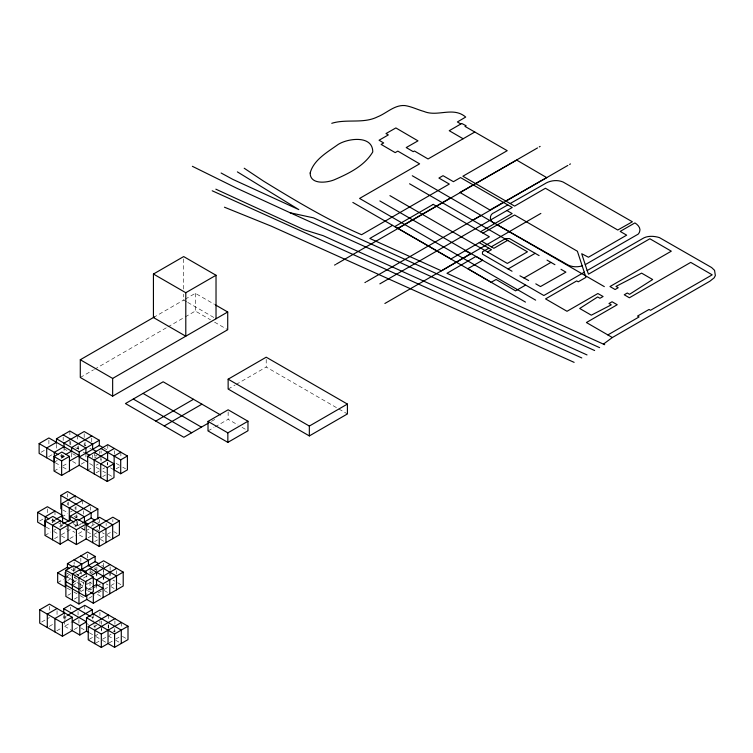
<?xml version="1.0" encoding="UTF-8"?>
<svg xmlns="http://www.w3.org/2000/svg" width="753" height="753" viewBox="0 0 753 753"><rect width="100%" height="100%" fill="white"/><g stroke="black" fill="none" stroke-linecap="round" stroke-linejoin="round"><path stroke-width="0.56" stroke-dasharray="3.77 2.82" d="M153.433 317.521L184.156 299.779M185.172 299.195L195.356 293.312L214.567 304.41M80.289 377.479L93.523 369.836M94.539 369.252L166.837 327.508M167.863 326.924L184.156 317.512M185.172 316.928L195.356 311.045L210.52 319.809M41.086 452.271L44.982 450.021M48.663 456.647L52.559 454.398M61.868 456.723L63.826 455.593M54.291 462.154L57.219 460.459M61.115 458.21L65.963 455.414M75.573 447.677L77.465 448.779L80.336 447.113M54.056 471.049L59.92 467.66M62.847 465.966L67.723 463.151M81.126 464.168L84.957 461.956M98.379 454.21L92.628 457.532L92.628 455.179M94.37 458.05L96.28 456.949M87.659 470.154L93.41 466.832M96.28 465.175L98.201 464.064M228.14 389.047L235.162 384.99M236.16 384.416L266.214 367.059L347.415 413.943M96.111 472.828L99.951 470.606M102.822 468.95L104.742 467.839M102.662 476.602L105.533 474.936M116.075 468.855L119.906 466.644M211.489 421.322L215.603 418.95M39.598 521.029L44.474 518.215M208.016 430.932L214.059 427.45M215.066 426.866L228.14 419.308L238.061 425.04M54.762 519.975L52.814 521.104L49.971 519.457M52.061 522.591L54.988 520.897M61.69 517.029L67.441 513.706M70.321 512.049L72.241 510.939M62.339 524.352L60.391 525.481L62.283 526.573M44.992 535.421L50.856 532.032M53.783 530.347L55.741 529.218M59.638 526.968L62.565 525.274L58.772 523.09M74.086 516.436L75.987 517.527L78.858 515.871M74.801 525.914L77.728 524.22L74.886 522.582M54.527 538.668L58.433 536.409M61.37 534.724L70.142 529.651L74.886 532.39M74.942 526.884L80.693 523.561M81.559 523.589L77.728 525.801L80.543 527.429M69.925 538.536L75.78 535.157M84.44 526.629L84.44 530.159L77.728 534.028L84.298 537.821M91.141 526.281L94.982 524.069M86.181 530.677L89.052 529.02M88.092 537.802L90.972 536.136M93.843 534.479L96.723 532.823M94.633 541.576L97.513 539.92M100.384 538.254L106.135 534.941M107.095 534.385L110.926 532.173M65.257 577.231L70.133 574.407M57.67 582.653L63.525 579.283M64.504 578.718L70.302 575.367M67.836 580.478L70.773 578.784M77.606 574.84L81.503 572.591M73.06 582.53L76.919 580.299M89.381 573.099L92.261 571.442M83.461 578.05L87.292 575.838M90.162 574.181L93.043 572.515M72.42 585.382L77.314 582.568M67.836 595.294L70.773 593.609M79.554 588.535L83.461 586.276L83.461 582.756M86.331 584.62L92.082 581.297M78.971 589.166L83.856 586.342M80.919 591.519L83.856 589.825M91.659 587.331L86.783 590.145L89.588 591.764M74.378 599.077L77.314 597.383M91.913 588.95L90.002 590.06L90.002 580.808M92.873 588.394L96.704 586.182M97.664 585.627L100.544 583.97M41.669 622.006L49.472 617.507M88.741 598.343L94.586 594.964M101.335 591.067L96.544 593.835L101.213 596.536M104.206 589.411L108.046 587.199M110.917 585.533L114.748 583.321M66.556 615.832L64.636 616.933L67.478 618.58M49.246 626.383L54.131 623.569M63.76 615.681L63.76 618.006L66.641 616.349M56.833 630.76L62.687 627.381M64.636 620.434L64.636 626.261L71.347 622.383M74.133 629.527L77.964 627.315M97.043 625.046L93.212 627.268L93.212 624.934M89.202 639.335L93.033 637.123M94.953 636.012L97.834 634.355M95.744 643.109L99.575 640.897M102.455 639.241L106.286 637.029M109.166 635.363L111.077 634.261M108.997 643.015L112.828 640.803M115.708 639.146L119.539 636.925M186.706 301.812L183.666 300.061L183.666 294.188M187.713 302.395L216.026 318.745M214.567 322.143L227.717 329.729M242.024 427.327L247.972 430.763M104.027 448.139L106.841 449.767M86.068 445.992L84.176 444.901L84.176 442.67M89.861 448.186L91.753 449.277M116.197 463.387L119.934 465.552M122.739 467.171L125.544 468.79M83.15 452.054L85.042 453.155M110.418 467.801L113.223 469.42M64.118 448.816L66.961 450.463M72.646 453.739L75.488 455.386M89.673 463.566L93.428 465.74M96.233 467.359L99.97 469.514M102.775 471.133L105.58 472.752M108.385 474.371L112.122 476.536M61.2 454.878L64.043 456.525L64.043 453.174M72.57 461.448L77.314 464.177M59.976 455.631L65.662 458.916M55.242 462.7L59.976 465.439M62.819 467.076L67.554 469.816M97.721 521.848L99.594 522.93M113.778 531.599L117.515 533.764M62.715 509.866L67.459 512.605M96.779 529.538L99.594 531.157M102.399 532.776L104.272 533.858M107.067 535.477L110.813 537.633M81.484 527.966L84.298 529.594M73.069 523.589L76.853 525.782L76.853 519.09M81.597 528.512L84.44 530.159M87.254 531.778L92.883 535.035M93.824 535.571L97.561 537.736M100.365 539.346L104.102 541.511M52.145 519.259L57.83 522.544M66.076 528.757L67.977 529.858M46.178 527.081L50.912 529.811M53.755 531.458L58.499 534.188M61.341 535.835L67.977 539.656M101.702 565.352L103.585 566.435M94.059 568.675L96.873 570.303M112.931 580.055L114.795 581.137M117.6 582.756L121.337 584.912M106.22 583.933L108.093 585.006M110.889 586.625L114.635 588.79M71.215 569.409L74.058 571.047M75.949 573.72L78.764 575.339M76.975 574.793L78.877 575.885M90.162 582.408L92.035 583.49M104.187 590.503L107.924 592.658M67.13 573.297L70.886 575.471M77.437 579.255L73.7 577.099L73.7 585.072M83.978 583.029L80.242 580.874L80.242 591.133M70.264 578.671L67.422 577.024L67.422 573.682M71.215 579.217L79.31 583.81M79.705 584.112L83.978 586.512M86.256 587.895L92.393 591.369M67.13 588.121L70.886 590.286M73.7 591.914L77.437 594.07M80.242 595.689L84.92 598.39M91.32 616.848L93.212 617.94M113.044 630.967L114.917 632.049L114.917 628.699M122.391 636.36L126.127 638.525M85.635 622.891L88.478 624.529M108.206 635.918L112.875 638.619M115.68 640.238L119.416 642.394M63.76 618.006L65.662 619.098M80.816 627.851L84.609 630.045M89.325 632.765L93.08 634.93M95.885 636.558L99.631 638.713M102.427 640.332L106.173 642.488M64.636 626.261L72.213 630.638M266.214 359.388L266.214 367.059M228.14 411.9L228.14 419.308M195.356 293.312L195.356 311.045M183.666 258.928L183.666 289.481M121.459 622.449L121.459 628.021M120.866 452.214L120.866 457.993M116.668 570.661L116.668 574.125M114.917 620.896L114.917 624.246M114.748 628.548L114.748 631.889M114.324 450.755L114.324 454.219M112.846 519.504L112.846 521.82M110.126 566.877L110.126 570.35M110.126 571.499L110.126 578.436M109.957 572.214L109.957 577.993M108.376 614.89L108.376 620.463M108.376 624.924L108.376 628.266M108.206 624.774L108.206 628.115M107.783 444.665L107.783 450.445M107.613 462.719L107.613 465.025M107.453 462.276L107.453 464.592M106.135 523.382L106.135 525.688M103.585 563.103L103.585 566.567M103.585 567.611L103.585 574.661M103.415 570.755L103.415 574.219M103.415 575.377L103.415 581.156M103.246 576.092L103.246 581.871M101.664 620.99L101.664 624.341M101.664 628.802L101.664 631.023M101.495 626.411L101.495 631.993M101.071 450.849L101.071 453.155M101.071 458.878L101.071 461.25M100.911 456.186L100.911 460.808M99.923 612.245L99.923 615.587M99.923 621.159L99.923 623.39M99.594 519.598L99.594 521.914M99.594 526.535L99.594 530.008M99.424 524.945L99.424 529.566M99.33 451.301L99.33 453.654M96.873 566.971L96.873 570.445M96.873 571.602L96.873 577.382M96.704 572.318L96.704 578.097M96.544 584.516L96.544 590.371M95.132 567.433L95.132 569.786M94.953 624.868L94.953 628.209M94.37 452.412L94.37 457.033M93.212 613.883L93.212 620.576M92.883 521.161L92.883 525.782M92.346 616.679L92.346 619.013M91.753 438.133L91.753 442.585M90.275 506.882L90.275 510.233M90.162 568.534L90.162 573.165M87.555 554.255L87.555 558.717M86.783 573.315L86.783 579.01M86.783 580.149L86.783 593.769M85.917 453.174L85.917 459.17M85.042 442.002L85.042 446.463M84.76 605.318L84.76 611.144M84.176 433.756L84.176 438.208M83.564 510.76L83.564 514.101M82.689 500.274L82.689 505.856M81.719 571.951L81.719 574.181M80.844 558.133L80.844 561.474M80.242 569.532L80.242 575.236M78.924 619.766L78.924 623.268M78.331 445.88L78.331 450.332M78.048 611.521L78.048 615.013M77.728 521.49L77.728 527.495M77.465 435.394L77.465 440.976M77.465 446.548L77.465 448.779M76.853 514.628L76.853 517.979M75.987 506.383L75.987 509.725M75.987 515.297L75.987 517.527M75.112 495.898L75.112 501.479M75.112 507.051L75.112 509.282M75.008 566.585L75.008 570.256M75.008 574.351L75.008 581.401M74.133 562.002L74.133 564.232M74.133 568.694L74.133 570.925M73.7 568.035L73.7 571.461M71.629 453.268L71.629 457.626M70.754 441.503L70.754 444.844M70.471 607.144L70.471 609.469M69.878 431.017L69.878 436.599M69.878 441.051L69.878 444.402M68.401 502.006L68.401 505.348M67.535 493.752L67.535 497.102M67.535 502.675L67.535 504.905M64.636 612.876L64.636 619.568M64.043 446.717L64.043 452.167M63.177 437.126L63.177 440.467M61.868 454.257L61.868 459.838M60.391 520.784L60.391 527.476M57.049 610.73L57.049 615.192M56.466 444.345L56.466 449.965M54.988 511.089L54.988 515.447M52.814 518.638L52.814 523.279M49.472 606.353L49.472 610.815M48.889 440.138L48.889 445.588M47.401 508.896L47.401 513.254"/><path stroke-width="1.13" d="M584.413 272.144L543.854 295.515L475.934 256.444L446.981 273.301L603.417 344.121L612.321 337.542L709.863 281.227L714.183 277.81L715.35 275.56L714.559 270.346L711.604 267.531L659.402 237.59C653.962 235.905 647.128 235.52 642.224 238.814L587.152 270.562L588.488 274.167L649.877 238.767L671.3 251.182L609.986 286.535L615.107 289.529L618.222 287.731L615.982 286.432L641.603 273.132L652.663 279.523L629.536 294.31L627.296 293.011L624.256 294.771L629.376 297.774L690.727 262.392L712.187 274.836L650.507 310.302L649.048 309.464L637.527 316.072L639.062 316.957L607.869 334.925L586.408 322.529L617.225 304.73L612.067 301.755L608.989 303.534L611.276 304.852L591.312 315.178L579.706 308.485L597.675 296.955L599.962 298.273L603.087 296.522L597.882 293.519L567.018 311.29L545.558 298.903L576.713 280.916L578.257 281.801L585.947 277.358L577.382 251.229L514.61 214.991L482.918 233.148M474.804 132.02L464.987 126.4L466.116 125.751L461.749 123.473L449.23 130.702L463.123 138.768L474.804 132.02L507.211 150.685L462.869 176.23L514.61 206.106L545.436 188.259L617.771 230.023L632.369 221.787L563.075 182.019C557.022 179.43 549.53 180.513 544.146 184.203L510.167 203.536M153.433 274.036L185.793 292.719L185.793 336.205L153.433 317.521L153.433 274.036L183.666 256.575L216.026 275.259L216.026 318.745M185.793 292.719L216.026 275.259M215.574 304.993L227.717 311.996L227.717 329.729L112.649 396.163L80.289 377.479L80.289 359.746L154.619 316.834M80.289 359.746L112.649 378.43L227.717 311.996M392.529 225.345L369.817 238.456L441.446 270.826L470.644 253.676L465.241 250.702M397.772 228.366L450.558 197.898M334.586 265.084L335.462 264.585M336.327 264.087L537.529 147.917M539.27 146.91L540.136 146.411M64.043 446.717L54.291 452.346L54.291 462.154L39.128 453.4L39.128 443.592L48.889 437.964L79.206 455.471L69.455 461.1M56.466 443.225L56.466 438.764L69.878 431.017L92.628 444.148L92.628 449.72M56.466 442.34L46.714 447.969L46.714 457.777M94.37 452.412L113.995 463.744L113.995 477.609L107.284 481.487L79.206 465.279L61.633 475.425L54.056 471.049L54.056 456.544L61.868 452.035L69.455 456.403L69.455 470.907M91.753 435.902L71.629 447.517L71.629 451.979M65.775 454.473L71.629 451.094M472.686 220.224L480.96 215.452M364.913 282.591L365.779 282.093M366.655 281.594L567.856 165.425M569.597 164.418L570.463 163.919M54.056 456.544L61.633 460.921L69.455 456.403M56.466 438.764L79.206 451.894L99.33 440.279L99.33 445.851M379.851 283.862L512.238 207.48L460.544 177.576L453.428 181.68L443.028 175.684L438.914 178.056L449.306 184.061L361.581 234.71C327.348 219.904 295.289 200.59 263.55 181.134L244.207 168.239M87.659 470.154L87.659 456.28L107.783 444.665L127.408 455.998L127.408 469.863L120.706 473.741L114.155 469.957L114.155 456.092L120.866 452.214M228.14 379.183L266.214 357.195L347.415 404.079L347.415 413.943L309.342 435.921L228.14 389.047L228.14 379.183L309.342 426.057L347.415 404.079M155.777 421.068L193.483 399.297M114.324 448.44L94.2 460.064L94.2 473.929M164.229 425.944L201.926 404.173M107.453 459.961L100.742 463.839L100.742 477.703M384.877 303.487L540.861 213.428M87.659 456.28L107.284 467.613L113.995 463.744M101.071 448.534L120.706 459.867L127.408 455.998M60.824 508.774L60.824 495.399L67.535 491.521L97.852 509.028L97.852 519.062M54.988 511.089L45.227 516.727L45.227 526.526L37.65 522.149L37.65 512.351L47.401 506.713L62.565 515.466L62.565 523.1M61.69 515.909L61.69 503.644L75.112 495.898M208.016 421.407L228.14 409.792L247.972 421.238L247.972 430.763L227.848 442.378L208.016 430.932L208.016 421.407L227.848 432.862L247.972 421.238M208.656 422.951L183.854 437.277L125.459 403.561L163.156 381.79L220.573 414.941M44.992 520.925L52.814 516.407L67.977 525.161L60.155 529.679L44.992 520.925L44.992 535.421L60.155 544.174L67.977 539.656L76.42 544.541L86.181 538.903L99.264 546.462L119.388 534.837L119.388 520.972L112.846 517.198L92.723 528.813L92.723 542.687M82.689 500.274L69.276 508.021L69.276 520.285M55.741 519.41L62.565 515.466M60.391 520.784L52.569 525.302L52.569 539.797M70.142 520.737L70.142 516.276L90.275 504.651M63.318 523.787L70.142 519.843L73.935 522.036M481.666 241.214L493.855 248.302L507.588 240.376L527.429 251.831L507.334 263.428L487.492 251.973L491.445 249.695L488.866 248.208L482.504 251.831L482.457 254.109L508.087 268.953L535.157 253.319L539.11 255.596M67.977 539.656L67.977 524.841L77.728 519.212L86.181 524.088L86.181 538.903M78.688 520.097L97.852 509.028M82.519 523.034L91.141 518.055L94.897 520.219M67.977 524.841L76.42 529.717L86.181 524.088M519.937 275.796L523.975 277.979L550.97 262.392M112.677 538.715L112.677 524.841L99.594 517.292L86.181 525.039L99.264 532.587L119.388 520.972M67.422 568.11L67.422 563.649L87.555 552.024L95.132 556.401L95.132 561.983M65.257 572.214L65.257 587.029L57.67 582.653L57.67 572.854L67.422 567.216L69.323 568.317M84.411 571.856L103.585 560.787L123.21 572.12L123.21 585.994L93.325 603.247L86.783 599.463L78.971 603.981L65.878 596.423L65.878 570.275L73.7 565.757L93.325 577.09L93.325 591.905L85.513 596.423L65.878 585.09M75.968 567.47L95.132 556.401M80.242 569.532L72.42 574.05L72.42 600.207M79.799 570.407L95.132 561.55L98.888 563.724M86.783 573.315L78.971 577.824L78.971 603.981M90.953 575.631L110.126 564.571M65.878 570.275L85.513 581.608L93.325 577.09M39.721 609.761L49.472 604.122L72.213 617.253L72.213 630.638L62.461 636.266L39.721 623.136L39.721 609.761L62.461 622.891L72.213 617.253M116.668 568.346L96.544 579.961L96.544 585.74M92.638 586.766L96.544 584.516L103.086 588.291L93.325 593.919L90.529 592.3M57.049 608.499L47.298 614.137L47.298 627.513M92.798 577.805L103.086 583.744L123.21 572.12M63.76 613.347L63.76 608.688L70.471 604.81L90.369 616.302M64.636 612.876L54.884 618.514L54.884 631.889M67.506 615.276L84.76 605.318L92.346 609.695L92.346 614.354M92.346 609.695L72.213 621.31L79.799 625.687L86.501 621.818L63.76 608.688M72.213 630.638L79.799 635.014L86.501 631.136L86.501 617.761L99.923 610.015L128.001 626.223L128.001 639.598L114.578 647.345L108.037 643.57L101.326 647.439L88.242 639.89L88.242 626.515L108.376 614.89M114.917 618.665L94.784 630.289L94.784 643.664M88.242 626.515L101.326 634.064L121.459 622.449M86.501 617.761L114.578 633.97L128.001 626.223M463.123 138.768L428.052 158.968L414.451 151.014L413.246 151.664L406.215 147.56L417.99 140.858L395.862 127.935L385.997 133.582L388.332 134.928L379.06 140.237L383.672 142.948L381.131 144.416L395.193 152.624L397.819 151.108L419.609 163.843L359.586 198.444L535.656 300.146M480.508 231.755L512.162 213.579L506.92 210.548M491.276 246.815L505.583 238.597L509.536 238.579L535.157 253.319M525.425 285.208L515.57 290.856L496.105 279.467L491.154 282.281L467.82 268.661L482.626 260.256L379.87 200.938M585.279 264.632L638.196 234.127A16.67 9.629 0 0 0 639.523 231.971C641.208 228.263 637.866 224.686 634.901 222.916L620.18 231.416L626.665 235.162L588.441 257.234L581.702 253.723L587.152 270.562M473.223 184.899L459.961 192.467L489.949 210.021L503.38 202.359M475.557 183.553L516.69 160.097L546.725 177.623L505.752 200.995M507.795 204.91L494.316 212.591C488.631 214.36 489.365 222.107 494.937 223.472M582.201 265.875C577.043 267.409 571.066 267.117 566.482 264.105L497.347 224.865M331.762 123.304C346.7 118.645 363.257 124.019 377.554 116.847C386.628 113.251 394.45 104.761 404.841 105.561C411.486 106.493 417.548 109.693 423.977 111.463C437.738 117.223 453.061 106.229 465.702 117.063L457.382 121.958L460.827 123.953M192.382 166.319L236.593 188.146L290.121 212.76L313.502 217.852L599.633 347.651M224.45 207.207L271.409 226.211L574.134 362.372M290.121 212.76L594.644 350.531M587.029 354.927L323.197 235.689L304.099 229.759L215.838 189.172M212.214 190.782L581.787 357.948M603.417 344.121L604.706 344.714M221.118 173.011L232.809 179.374L298.819 209.616L237.383 171.882M523.975 277.979L528.634 280.53M412.286 175.75L604.32 286.62M547.017 260.114L554.923 264.68M560.994 269.292L565.898 272.125L540.485 286.554L535.788 283.843M409.566 183.788L508.106 240.678M389.922 195.639L488.019 252.274M508.087 268.953L512.031 271.231M352.846 202.435L525.472 302.094M143.032 393.414L201.428 427.13M133.281 399.043L191.676 432.759M99.33 440.279L84.176 431.525L64.043 443.141L64.043 447.602M103.086 447.593L99.33 445.428L79.206 457.043L87.659 461.928M92.628 449.296L96.384 451.471M63.177 434.895L85.917 448.026L85.917 453.598M85.917 453.174L89.673 455.339M39.128 443.592L58.085 454.539M60.824 495.399L91.141 512.906L91.141 518.478M92.883 521.161L105.966 528.719L105.966 542.584M61.69 503.644L84.44 516.774L84.44 522.356M84.44 521.923L88.195 524.097M70.142 516.276L76.778 520.107M61.69 517.029L69.276 521.405M37.65 512.351L49.02 518.911M96.873 564.665L116.499 575.998L116.499 589.863M80.844 555.902L88.421 560.279L88.421 565.851M88.421 565.428L92.177 567.593M90.162 568.534L109.787 579.866L109.787 593.74M74.133 559.771L81.719 564.148L81.719 569.729M81.719 569.296L86.407 572.007M67.422 563.649L73.107 566.934M57.67 572.854L65.257 577.231M65.878 581.608L78.971 589.166M93.212 613.883L121.289 630.092L121.289 643.476M86.501 631.136L88.383 632.219M479.256 242.607L488.866 248.208M607.869 334.925L612.321 337.542M309.342 426.057L309.342 435.921M227.848 432.862L227.848 442.378M120.706 459.867L120.706 473.741M114.578 633.97L114.578 647.345M112.649 378.43L112.649 396.163M108.037 630.195L108.037 643.57M107.613 452.318L107.613 460.403M107.284 467.613L107.284 481.487M103.086 583.744L103.086 597.609M101.326 634.064L101.326 647.439M99.264 532.587L99.264 546.462M93.325 593.919L93.325 603.247M86.783 594.804L86.783 599.463M85.513 581.608L85.513 596.423M79.799 625.687L79.799 635.014M79.206 451.894L79.206 465.279M76.42 529.717L76.42 544.541M62.461 622.891L62.461 636.266M61.633 460.921L61.633 475.425M60.155 529.679L60.155 544.174M310.17 172.992C310.038 185.294 328.148 182.8 335.462 179.28C349.543 173.115 364.631 165.622 372.773 151.927C372.801 135.041 348.178 138.147 338.172 144.435C327.63 152.05 313.643 159.758 310.17 172.992M433.257 204.374L394.817 226.568L450.934 258.966L489.365 236.771L433.257 204.374"/></g></svg>
